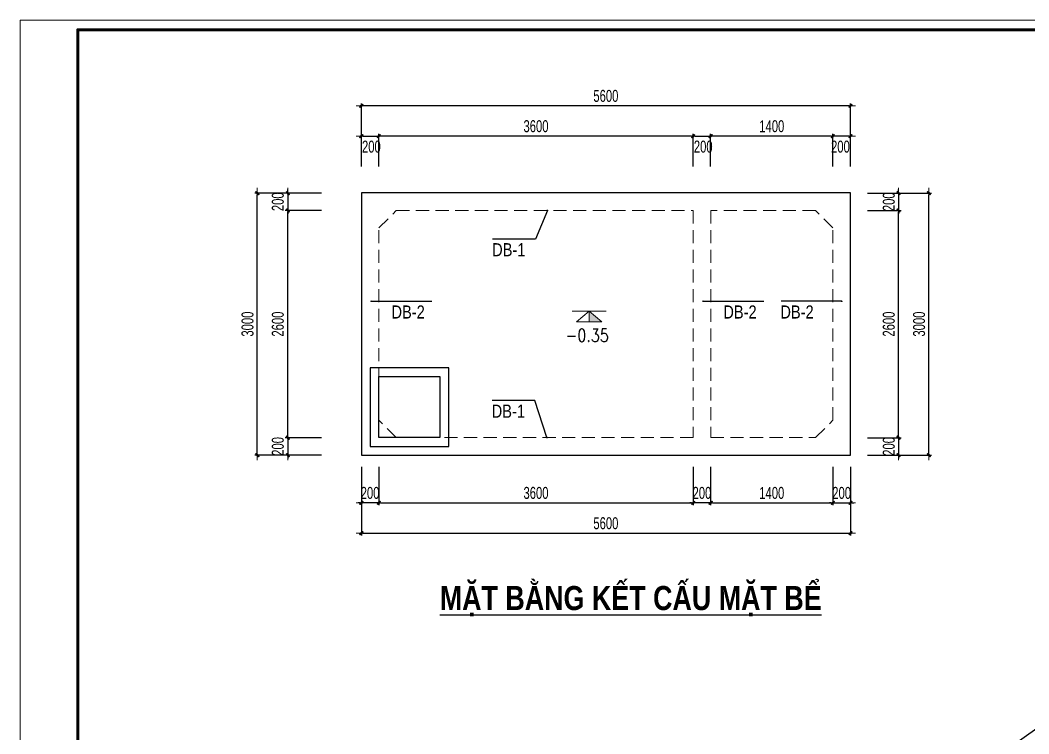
# Model space of a CAD drawing. Header units: millimetres. Extents: x 105214 to 359741, y -482084 to -322745.
# Drawn here: x 244241 to 255791, y -470649 to -462482 of the extents above; entities that cross this region are included whole.
import ezdxf
from ezdxf.enums import TextEntityAlignment as Align

# ---------------------------------------------------------------- set-up
doc = ezdxf.new("R2010")
doc.units = ezdxf.units.MM
doc.header["$LTSCALE"] = 20
doc.header["$MEASUREMENT"] = 0
doc.header["$PDMODE"] = 32
doc.linetypes.add('HIDDEN', pattern=[0.375, 0.25, -0.125])
doc.layers.get('Defpoints').update_dxf_attribs({"color": 1})
doc.layers.add('KCS_Plotter', color=11, linetype='Continuous', plot=False)
doc.layers.add('Khungten_LCDI', color=7, linetype='Continuous')
for name, color, linetype, lineweight in [('LC Dim', 8, 'Continuous', 18), ('LC MANH DUT', 35, 'HIDDEN', 5), ('LC Net thay', 7, 'Continuous', 25), ('LC Text1', 3, 'Continuous', 20), ('LC Text2', 7, 'Continuous', 25)]:
    doc.layers.add(name, color=color, linetype=linetype, lineweight=lineweight)
doc.styles.add('HOATBIF', font='hoatbif.shx', dxfattribs={"width": 0.7})
doc.styles.add('Khungten', font='VHAVAN.TTF', dxfattribs={"width": 0.9, "height": 5000})
doc.styles.add('LC 1', font='VHAVANB.TTF')
doc.styles.add('LC3', font='VHARIALB.TTF', dxfattribs={"width": 0.8})
doc.styles.add('T1', font='Vnsimli.shx', dxfattribs={"width": 0.8})
doc.styles.add('T2', font='VHARIAL.TTF', dxfattribs={"width": 0.8})
doc.styles.add('Title', font='VHBLACK.TTF', dxfattribs={"width": 0.8})
doc.dimstyles.new('MONG', dxfattribs={"dimscale": 50, "dimtxt": 2.5, "dimasz": 0.35, "dimexe": 0.5, "dimexo": 0, "dimgap": 0.8, "dimtad": 1, "dimdec": 0, "dimzin": 0, "dimdsep": 46, "dimtxsty": 'HOATBIF', "dimblk1": 'DOT', "dimblk2": 'DOT', "dimsah": 1, "dimcen": -1, "dimdle": 1, "dimclrd": 256, "dimclre": 256, "dimclrt": 4, "dimadec": 3, "dimazin": 2, "dimtfac": 0.333333, "dimtdec": 0, "dimtix": 1, "dimtmove": 2, "dimatfit": 3, "dimldrblk": 'DOT', "dimfxl": 1, "dimtvp": 0.833333, "dimtolj": 1, "dimtzin": 0, "dimarcsym": 0})

# ---------------------------------------------------------------- blocks, each defined once
blk = doc.blocks.new('TIEUDE1')
at = {"layer": 'LC Text2', "color": 7, "style": 'LC 1'}
blk.add_attdef('TIªU§Ò', text='', height=5, dxfattribs=at).set_placement((0, 0), align=Align.BOTTOM_CENTER)
blk.add_attdef('TL', text='', height=3, dxfattribs=at).set_placement((0, -2), align=Align.TOP_CENTER)
blk = doc.blocks.new('lcdi fix')
at = {"layer": 'Defpoints', "lineweight": 0}
blk.add_lwpolyline([(-1200, -14850), (-1200, 14850), (40800, 14850), (40800, -14850)], close=True, dxfattribs=at)
at = {"layer": 'Khungten_LCDI', "color": 5, "lineweight": 60}
blk.add_lwpolyline([(0, -14650), (0, 14650), (40600, 14650), (40600, -14650)], close=True, dxfattribs=at)
at = {"color": 7, "style": 'Khungten', "width": 0.8}
for tag, p in [('REVISION', (39499, -10746)), ('NGAYHT', (39546, -11609))]:
    blk.add_attdef(tag, text='', height=200, dxfattribs=at).set_placement(p, align=Align.CENTER)
at = {"layer": 'LC Text1', "style": 'Title', "width": 1.485915}
for tag, p, p2 in [('TENBANVE1', (36913, -8886), (40339, -8886)), ('TENBANVE2', (36913, -9562), (40339, -9562))]:
    blk.add_attdef(tag, text='', height=250, dxfattribs=at).set_placement(p, p2, align=Align.FIT)
at = {"layer": 'LC Text1', "style": 'Title', "width": 0.7}
blk.add_attdef('SOBANVE', text='', height=250, dxfattribs=at).set_placement((39562, -13896), align=Align.CENTER)
blk = doc.blocks.new('DOT')
at = {"layer": 'LC Dim'}
blk.add_line((-3, 0), (3, 0), dxfattribs=at)
at = {"layer": 'LC Dim', "color": 4}
blk.add_line((-1, -1), (1, 1), dxfattribs=at)
blk.add_lwpolyline([(0.5, 1), (-1, -0.5), (-0.5, -1), (1, 0.5)], close=True, dxfattribs=at)
blk = doc.blocks.new('*D393')
at = {"layer": 'Defpoints', "color": 0, "ltscale": 2, "transparency": 16777216}
for p in [(253945, -464460), (254648, -464460), (253945, -467460)]:
    blk.add_point(p, dxfattribs=at)
at = {"layer": 'LC Dim', "lineweight": -2, "ltscale": 2, "transparency": 16777216}
for p, q in [((253945, -464460), (254675, -464460)), ((254648, -467440), (254648, -464479)), ((253945, -467460), (254675, -467460))]:
    blk.add_line(p, q, dxfattribs=at)
at = {"layer": 'LC Dim', "lineweight": -2, "ltscale": 2, "transparency": 16777216, "xscale": 19.25, "yscale": 19.25, "zscale": 19.25}
for p, rotation in [((254648, -464460), 90), ((254648, -467460), 270)]:
    blk.add_blockref('DOT', p, dxfattribs=dict(at, rotation=rotation))
at = {"layer": 'LC Dim', "color": 4, "ltscale": 2, "transparency": 16777216, "insert": (254535, -465960), "char_height": 137.5, "attachment_point": 5, "rotation": 90, "style": 'HOATBIF'}
blk.add_mtext('\\A1;3000', dxfattribs=at)
blk = doc.blocks.new('_Dot')
at = {"color": 0, "linetype": 'ByBlock', "lineweight": -2}
blk.add_line((-0.5, 0), (-1, 0), dxfattribs=at)
at = {"color": 0, "linetype": 'ByBlock', "const_width": 0.5}
blk.add_lwpolyline([(-0.25, 0, 1), (0.25, 0, 1)], format="xyb", close=True, dxfattribs=at)
blk = doc.blocks.new('*D394')
at = {"layer": 'Defpoints', "color": 0, "ltscale": 2, "transparency": 16777216}
for p in [(247305, -464660), (247692, -464660), (247692, -467260)]:
    blk.add_point(p, dxfattribs=at)
at = {"layer": 'LC Dim', "lineweight": -2, "ltscale": 2, "transparency": 16777216}
for p, q in [((247692, -464660), (247277, -464660)), ((247305, -467240), (247305, -464679)), ((247692, -467260), (247277, -467260))]:
    blk.add_line(p, q, dxfattribs=at)
at = {"layer": 'LC Dim', "lineweight": -2, "ltscale": 2, "transparency": 16777216, "xscale": 19.25, "yscale": 19.25, "zscale": 19.25}
for p, rotation in [((247305, -464660), 90), ((247305, -467260), 270)]:
    blk.add_blockref('DOT', p, dxfattribs=dict(at, rotation=rotation))
at = {"layer": 'LC Dim', "color": 4, "ltscale": 2, "transparency": 16777216, "insert": (247192, -465960), "char_height": 137.5, "attachment_point": 5, "rotation": 90, "style": 'HOATBIF'}
blk.add_mtext('\\A1;2600', dxfattribs=at)
blk = doc.blocks.new('*D395')
at = {"layer": 'Defpoints', "color": 0, "ltscale": 2, "transparency": 16777216}
for p in [(246957, -464460), (247692, -464460), (247692, -467460)]:
    blk.add_point(p, dxfattribs=at)
at = {"layer": 'LC Dim', "lineweight": -2, "ltscale": 2, "transparency": 16777216}
for p, q in [((247692, -464460), (246930, -464460)), ((246957, -467440), (246957, -464479)), ((247692, -467460), (246930, -467460))]:
    blk.add_line(p, q, dxfattribs=at)
at = {"layer": 'LC Dim', "lineweight": -2, "ltscale": 2, "transparency": 16777216, "xscale": 19.25, "yscale": 19.25, "zscale": 19.25}
for p, rotation in [((246957, -464460), 90), ((246957, -467460), 270)]:
    blk.add_blockref('DOT', p, dxfattribs=dict(at, rotation=rotation))
at = {"layer": 'LC Dim', "color": 4, "ltscale": 2, "transparency": 16777216, "insert": (246845, -465960), "char_height": 137.5, "attachment_point": 5, "rotation": 90, "style": 'HOATBIF'}
blk.add_mtext('\\A1;3000', dxfattribs=at)
blk = doc.blocks.new('*D396')
at = {"layer": 'Defpoints', "color": 0, "ltscale": 2, "transparency": 16777216}
for p in [(248348, -463809), (248348, -464158), (251948, -464158)]:
    blk.add_point(p, dxfattribs=at)
at = {"layer": 'LC Dim', "lineweight": -2, "ltscale": 2, "transparency": 16777216}
for p, q in [((248348, -464158), (248348, -463781)), ((251929, -463809), (248368, -463809)), ((251948, -464158), (251948, -463781))]:
    blk.add_line(p, q, dxfattribs=at)
at = {"layer": 'LC Dim', "lineweight": -2, "ltscale": 2, "transparency": 16777216, "xscale": 19.25, "yscale": 19.25, "zscale": 19.25, "rotation": 180}
blk.add_blockref('DOT', (248348, -463809), dxfattribs=at)
at = {"layer": 'LC Dim', "lineweight": -2, "ltscale": 2, "transparency": 16777216, "xscale": 19.25, "yscale": 19.25, "zscale": 19.25}
blk.add_blockref('DOT', (251948, -463809), dxfattribs=at)
at = {"layer": 'LC Dim', "color": 4, "ltscale": 2, "transparency": 16777216, "insert": (250148, -463696), "char_height": 137.5, "attachment_point": 5, "style": 'HOATBIF'}
blk.add_mtext('\\A1;3600', dxfattribs=at)
blk = doc.blocks.new('*D397')
at = {"layer": 'Defpoints', "color": 0, "ltscale": 2, "transparency": 16777216}
for p in [(252148, -467593), (253548, -467593), (253548, -468006)]:
    blk.add_point(p, dxfattribs=at)
at = {"layer": 'LC Dim', "lineweight": -2, "ltscale": 2, "transparency": 16777216}
for p, q in [((252148, -467593), (252148, -468033)), ((253548, -467593), (253548, -468033)), ((252168, -468006), (253529, -468006))]:
    blk.add_line(p, q, dxfattribs=at)
at = {"layer": 'LC Dim', "lineweight": -2, "ltscale": 2, "transparency": 16777216, "xscale": 19.25, "yscale": 19.25, "zscale": 19.25, "rotation": 180}
blk.add_blockref('DOT', (252148, -468006), dxfattribs=at)
at = {"layer": 'LC Dim', "lineweight": -2, "ltscale": 2, "transparency": 16777216, "xscale": 19.25, "yscale": 19.25, "zscale": 19.25}
blk.add_blockref('DOT', (253548, -468006), dxfattribs=at)
at = {"layer": 'LC Dim', "color": 4, "ltscale": 2, "transparency": 16777216, "insert": (252848, -467893), "char_height": 137.5, "attachment_point": 5, "style": 'HOATBIF'}
blk.add_mtext('\\A1;1400', dxfattribs=at)
blk = doc.blocks.new('*D398')
at = {"layer": 'Defpoints', "color": 0, "ltscale": 2, "transparency": 16777216}
for p in [(248348, -467593), (251948, -467593), (251948, -468006)]:
    blk.add_point(p, dxfattribs=at)
at = {"layer": 'LC Dim', "lineweight": -2, "ltscale": 2, "transparency": 16777216}
for p, q in [((248348, -467593), (248348, -468033)), ((251948, -467593), (251948, -468033)), ((248368, -468006), (251929, -468006))]:
    blk.add_line(p, q, dxfattribs=at)
at = {"layer": 'LC Dim', "lineweight": -2, "ltscale": 2, "transparency": 16777216, "xscale": 19.25, "yscale": 19.25, "zscale": 19.25, "rotation": 180}
blk.add_blockref('DOT', (248348, -468006), dxfattribs=at)
at = {"layer": 'LC Dim', "lineweight": -2, "ltscale": 2, "transparency": 16777216, "xscale": 19.25, "yscale": 19.25, "zscale": 19.25}
blk.add_blockref('DOT', (251948, -468006), dxfattribs=at)
at = {"layer": 'LC Dim', "color": 4, "ltscale": 2, "transparency": 16777216, "insert": (250148, -467893), "char_height": 137.5, "attachment_point": 5, "style": 'HOATBIF'}
blk.add_mtext('\\A1;3600', dxfattribs=at)
blk = doc.blocks.new('*D399')
at = {"layer": 'Defpoints', "color": 0, "ltscale": 2, "transparency": 16777216}
for p in [(251948, -467593), (252148, -467593), (251948, -468006)]:
    blk.add_point(p, dxfattribs=at)
at = {"layer": 'LC Dim', "lineweight": -2, "ltscale": 2, "transparency": 16777216}
for p, q in [((251948, -467593), (251948, -468033)), ((252148, -467593), (252148, -468033)), ((251929, -468006), (251910, -468006)), ((252148, -468006), (251948, -468006)), ((252168, -468006), (252187, -468006))]:
    blk.add_line(p, q, dxfattribs=at)
at = {"layer": 'LC Dim', "lineweight": -2, "ltscale": 2, "transparency": 16777216, "xscale": 19.25, "yscale": 19.25, "zscale": 19.25}
blk.add_blockref('DOT', (251948, -468006), dxfattribs=at)
at = {"layer": 'LC Dim', "lineweight": -2, "ltscale": 2, "transparency": 16777216, "xscale": 19.25, "yscale": 19.25, "zscale": 19.25, "rotation": 180}
blk.add_blockref('DOT', (252148, -468006), dxfattribs=at)
at = {"layer": 'LC Dim', "color": 4, "ltscale": 2, "transparency": 16777216, "insert": (252048, -467893), "char_height": 137.5, "attachment_point": 5, "style": 'HOATBIF'}
blk.add_mtext('\\A1;200', dxfattribs=at)
blk = doc.blocks.new('*D400')
at = {"layer": 'Defpoints', "color": 0, "ltscale": 2, "transparency": 16777216}
for p in [(253945, -464660), (254300, -464660), (253945, -467260)]:
    blk.add_point(p, dxfattribs=at)
at = {"layer": 'LC Dim', "lineweight": -2, "ltscale": 2, "transparency": 16777216}
for p, q in [((253945, -464660), (254328, -464660)), ((254300, -467240), (254300, -464679)), ((253945, -467260), (254328, -467260))]:
    blk.add_line(p, q, dxfattribs=at)
at = {"layer": 'LC Dim', "lineweight": -2, "ltscale": 2, "transparency": 16777216, "xscale": 19.25, "yscale": 19.25, "zscale": 19.25}
for p, rotation in [((254300, -464660), 90), ((254300, -467260), 270)]:
    blk.add_blockref('DOT', p, dxfattribs=dict(at, rotation=rotation))
at = {"layer": 'LC Dim', "color": 4, "ltscale": 2, "transparency": 16777216, "insert": (254188, -465960), "char_height": 137.5, "attachment_point": 5, "rotation": 90, "style": 'HOATBIF'}
blk.add_mtext('\\A1;2600', dxfattribs=at)
blk = doc.blocks.new('*D401')
at = {"layer": 'Defpoints', "color": 0, "ltscale": 2, "transparency": 16777216}
for p in [(253548, -463809), (253548, -464158), (253748, -464158)]:
    blk.add_point(p, dxfattribs=at)
at = {"layer": 'LC Dim', "lineweight": -2, "ltscale": 2, "transparency": 16777216}
for p, q in [((253548, -464158), (253548, -463781)), ((253729, -463809), (253568, -463809)), ((253748, -464158), (253748, -463781))]:
    blk.add_line(p, q, dxfattribs=at)
at = {"layer": 'LC Dim', "lineweight": -2, "ltscale": 2, "transparency": 16777216, "xscale": 19.25, "yscale": 19.25, "zscale": 19.25, "rotation": 180}
blk.add_blockref('DOT', (253548, -463809), dxfattribs=at)
at = {"layer": 'LC Dim', "lineweight": -2, "ltscale": 2, "transparency": 16777216, "xscale": 19.25, "yscale": 19.25, "zscale": 19.25}
blk.add_blockref('DOT', (253748, -463809), dxfattribs=at)
at = {"layer": 'LC Dim', "color": 4, "ltscale": 2, "transparency": 16777216, "insert": (253634, -463930), "char_height": 137.5, "attachment_point": 5, "style": 'HOATBIF'}
blk.add_mtext('\\A1;200', dxfattribs=at)
blk = doc.blocks.new('*D402')
at = {"layer": 'Defpoints', "color": 0, "ltscale": 2, "transparency": 16777216}
for p in [(248148, -467593), (253748, -467593), (253748, -468353)]:
    blk.add_point(p, dxfattribs=at)
at = {"layer": 'LC Dim', "lineweight": -2, "ltscale": 2, "transparency": 16777216}
for p, q in [((248148, -467593), (248148, -468381)), ((253748, -467593), (253748, -468381)), ((248168, -468353), (253729, -468353))]:
    blk.add_line(p, q, dxfattribs=at)
at = {"layer": 'LC Dim', "lineweight": -2, "ltscale": 2, "transparency": 16777216, "xscale": 19.25, "yscale": 19.25, "zscale": 19.25, "rotation": 180}
blk.add_blockref('DOT', (248148, -468353), dxfattribs=at)
at = {"layer": 'LC Dim', "lineweight": -2, "ltscale": 2, "transparency": 16777216, "xscale": 19.25, "yscale": 19.25, "zscale": 19.25}
blk.add_blockref('DOT', (253748, -468353), dxfattribs=at)
at = {"layer": 'LC Dim', "color": 4, "ltscale": 2, "transparency": 16777216, "insert": (250948, -468240), "char_height": 137.5, "attachment_point": 5, "style": 'HOATBIF'}
blk.add_mtext('\\A1;5600', dxfattribs=at)
blk = doc.blocks.new('*D403')
at = {"layer": 'Defpoints', "color": 0, "ltscale": 2, "transparency": 16777216}
for p in [(248348, -463809), (248148, -464158), (248348, -464158)]:
    blk.add_point(p, dxfattribs=at)
at = {"layer": 'LC Dim', "lineweight": -2, "ltscale": 2, "transparency": 16777216}
for p, q in [((248148, -464158), (248148, -463781)), ((248168, -463809), (248329, -463809)), ((248348, -464158), (248348, -463781))]:
    blk.add_line(p, q, dxfattribs=at)
at = {"layer": 'LC Dim', "lineweight": -2, "ltscale": 2, "transparency": 16777216, "xscale": 19.25, "yscale": 19.25, "zscale": 19.25, "rotation": 180}
blk.add_blockref('DOT', (248148, -463809), dxfattribs=at)
at = {"layer": 'LC Dim', "lineweight": -2, "ltscale": 2, "transparency": 16777216, "xscale": 19.25, "yscale": 19.25, "zscale": 19.25}
blk.add_blockref('DOT', (248348, -463809), dxfattribs=at)
at = {"layer": 'LC Dim', "color": 4, "ltscale": 2, "transparency": 16777216, "insert": (248263, -463930), "char_height": 137.5, "attachment_point": 5, "style": 'HOATBIF'}
blk.add_mtext('\\A1;200', dxfattribs=at)
blk = doc.blocks.new('*D404')
at = {"layer": 'Defpoints', "color": 0, "ltscale": 2, "transparency": 16777216}
for p in [(248148, -463461), (248148, -464158), (253748, -464158)]:
    blk.add_point(p, dxfattribs=at)
at = {"layer": 'LC Dim', "lineweight": -2, "ltscale": 2, "transparency": 16777216}
for p, q in [((248148, -464158), (248148, -463434)), ((253729, -463461), (248168, -463461)), ((253748, -464158), (253748, -463434))]:
    blk.add_line(p, q, dxfattribs=at)
at = {"layer": 'LC Dim', "lineweight": -2, "ltscale": 2, "transparency": 16777216, "xscale": 19.25, "yscale": 19.25, "zscale": 19.25, "rotation": 180}
blk.add_blockref('DOT', (248148, -463461), dxfattribs=at)
at = {"layer": 'LC Dim', "lineweight": -2, "ltscale": 2, "transparency": 16777216, "xscale": 19.25, "yscale": 19.25, "zscale": 19.25}
blk.add_blockref('DOT', (253748, -463461), dxfattribs=at)
at = {"layer": 'LC Dim', "color": 4, "ltscale": 2, "transparency": 16777216, "insert": (250948, -463349), "char_height": 137.5, "attachment_point": 5, "style": 'HOATBIF'}
blk.add_mtext('\\A1;5600', dxfattribs=at)
blk = doc.blocks.new('*D405')
at = {"layer": 'Defpoints', "color": 0, "ltscale": 2, "transparency": 16777216}
for p in [(252148, -463809), (252148, -464158), (253548, -464158)]:
    blk.add_point(p, dxfattribs=at)
at = {"layer": 'LC Dim', "lineweight": -2, "ltscale": 2, "transparency": 16777216}
for p, q in [((252148, -464158), (252148, -463781)), ((253529, -463809), (252168, -463809)), ((253548, -464158), (253548, -463781))]:
    blk.add_line(p, q, dxfattribs=at)
at = {"layer": 'LC Dim', "lineweight": -2, "ltscale": 2, "transparency": 16777216, "xscale": 19.25, "yscale": 19.25, "zscale": 19.25, "rotation": 180}
blk.add_blockref('DOT', (252148, -463809), dxfattribs=at)
at = {"layer": 'LC Dim', "lineweight": -2, "ltscale": 2, "transparency": 16777216, "xscale": 19.25, "yscale": 19.25, "zscale": 19.25}
blk.add_blockref('DOT', (253548, -463809), dxfattribs=at)
at = {"layer": 'LC Dim', "color": 4, "ltscale": 2, "transparency": 16777216, "insert": (252848, -463696), "char_height": 137.5, "attachment_point": 5, "style": 'HOATBIF'}
blk.add_mtext('\\A1;1400', dxfattribs=at)
blk = doc.blocks.new('*D406')
at = {"layer": 'Defpoints', "color": 0, "ltscale": 2, "transparency": 16777216}
for p in [(252148, -463809), (251948, -464158), (252148, -464158)]:
    blk.add_point(p, dxfattribs=at)
at = {"layer": 'LC Dim', "lineweight": -2, "ltscale": 2, "transparency": 16777216}
for p, q in [((251948, -464158), (251948, -463781)), ((251968, -463809), (252129, -463809)), ((252148, -464158), (252148, -463781))]:
    blk.add_line(p, q, dxfattribs=at)
at = {"layer": 'LC Dim', "lineweight": -2, "ltscale": 2, "transparency": 16777216, "xscale": 19.25, "yscale": 19.25, "zscale": 19.25, "rotation": 180}
blk.add_blockref('DOT', (251948, -463809), dxfattribs=at)
at = {"layer": 'LC Dim', "lineweight": -2, "ltscale": 2, "transparency": 16777216, "xscale": 19.25, "yscale": 19.25, "zscale": 19.25}
blk.add_blockref('DOT', (252148, -463809), dxfattribs=at)
at = {"layer": 'LC Dim', "color": 4, "ltscale": 2, "transparency": 16777216, "insert": (252063, -463930), "char_height": 137.5, "attachment_point": 5, "style": 'HOATBIF'}
blk.add_mtext('\\A1;200', dxfattribs=at)
blk = doc.blocks.new('Caodo1')
at = {"layer": 'LC Text1'}
blk.add_hatch(color=256, dxfattribs=at).paths.add_polyline_path([(0, 200), (0, 0), (243, 200)])
for p, q in [((0, 0), (0, 200)), ((324, 0), (-324, 0))]:
    blk.add_line(p, q, dxfattribs=at)
blk.add_lwpolyline([(-243, 200), (243, 200), (0, 0), (0, 0)], close=True, dxfattribs=at)
at = {"layer": 'LC Text1', "style": 'T1', "width": 0.8}
blk.add_attdef('%%P0,00', text='', height=250, dxfattribs=at).set_placement((-39, 460), align=Align.MIDDLE_CENTER)
blk = doc.blocks.new('*D421')
at = {"layer": 'Defpoints', "color": 0, "ltscale": 2, "transparency": 16777216}
for p in [(253945, -464460), (253945, -464660), (254300, -464660)]:
    blk.add_point(p, dxfattribs=at)
at = {"layer": 'LC Dim', "lineweight": -2, "ltscale": 2, "transparency": 16777216}
for p, q in [((254300, -464440), (254300, -464421)), ((253945, -464460), (254328, -464460)), ((254300, -464460), (254300, -464660)), ((253945, -464660), (254328, -464660)), ((254300, -464679), (254300, -464698))]:
    blk.add_line(p, q, dxfattribs=at)
at = {"layer": 'LC Dim', "lineweight": -2, "ltscale": 2, "transparency": 16777216, "xscale": 19.25, "yscale": 19.25, "zscale": 19.25}
for p, rotation in [((254300, -464460), 270), ((254300, -464660), 90)]:
    blk.add_blockref('DOT', p, dxfattribs=dict(at, rotation=rotation))
at = {"layer": 'LC Dim', "color": 4, "ltscale": 2, "transparency": 16777216, "insert": (254188, -464560), "char_height": 137.5, "attachment_point": 5, "rotation": 90, "style": 'HOATBIF'}
blk.add_mtext('\\A1;200', dxfattribs=at)
blk = doc.blocks.new('*D422')
at = {"layer": 'Defpoints', "color": 0, "ltscale": 2, "transparency": 16777216}
for p in [(253945, -467260), (253945, -467460), (254300, -467460)]:
    blk.add_point(p, dxfattribs=at)
at = {"layer": 'LC Dim', "lineweight": -2, "ltscale": 2, "transparency": 16777216}
for p, q in [((253945, -467260), (254328, -467260)), ((254300, -467240), (254300, -467221)), ((254300, -467260), (254300, -467460)), ((253945, -467460), (254328, -467460)), ((254300, -467479), (254300, -467498))]:
    blk.add_line(p, q, dxfattribs=at)
at = {"layer": 'LC Dim', "lineweight": -2, "ltscale": 2, "transparency": 16777216, "xscale": 19.25, "yscale": 19.25, "zscale": 19.25}
for p, rotation in [((254300, -467260), 270), ((254300, -467460), 90)]:
    blk.add_blockref('DOT', p, dxfattribs=dict(at, rotation=rotation))
at = {"layer": 'LC Dim', "color": 4, "ltscale": 2, "transparency": 16777216, "insert": (254188, -467360), "char_height": 137.5, "attachment_point": 5, "rotation": 90, "style": 'HOATBIF'}
blk.add_mtext('\\A1;200', dxfattribs=at)
blk = doc.blocks.new('*D423')
at = {"layer": 'Defpoints', "color": 0, "ltscale": 2, "transparency": 16777216}
for p in [(253548, -467593), (253748, -467593), (253748, -468006)]:
    blk.add_point(p, dxfattribs=at)
at = {"layer": 'LC Dim', "lineweight": -2, "ltscale": 2, "transparency": 16777216}
for p, q in [((253548, -467593), (253548, -468033)), ((253748, -467593), (253748, -468033)), ((253529, -468006), (253510, -468006)), ((253548, -468006), (253748, -468006)), ((253768, -468006), (253787, -468006))]:
    blk.add_line(p, q, dxfattribs=at)
at = {"layer": 'LC Dim', "lineweight": -2, "ltscale": 2, "transparency": 16777216, "xscale": 19.25, "yscale": 19.25, "zscale": 19.25}
blk.add_blockref('DOT', (253548, -468006), dxfattribs=at)
at = {"layer": 'LC Dim', "lineweight": -2, "ltscale": 2, "transparency": 16777216, "xscale": 19.25, "yscale": 19.25, "zscale": 19.25, "rotation": 180}
blk.add_blockref('DOT', (253748, -468006), dxfattribs=at)
at = {"layer": 'LC Dim', "color": 4, "ltscale": 2, "transparency": 16777216, "insert": (253648, -467893), "char_height": 137.5, "attachment_point": 5, "style": 'HOATBIF'}
blk.add_mtext('\\A1;200', dxfattribs=at)
blk = doc.blocks.new('*D424')
at = {"layer": 'Defpoints', "color": 0, "ltscale": 2, "transparency": 16777216}
for p in [(248148, -467593), (248348, -467593), (248148, -468006)]:
    blk.add_point(p, dxfattribs=at)
at = {"layer": 'LC Dim', "lineweight": -2, "ltscale": 2, "transparency": 16777216}
for p, q in [((248148, -467593), (248148, -468033)), ((248348, -467593), (248348, -468033)), ((248129, -468006), (248110, -468006)), ((248348, -468006), (248148, -468006)), ((248368, -468006), (248387, -468006))]:
    blk.add_line(p, q, dxfattribs=at)
at = {"layer": 'LC Dim', "lineweight": -2, "ltscale": 2, "transparency": 16777216, "xscale": 19.25, "yscale": 19.25, "zscale": 19.25}
blk.add_blockref('DOT', (248148, -468006), dxfattribs=at)
at = {"layer": 'LC Dim', "lineweight": -2, "ltscale": 2, "transparency": 16777216, "xscale": 19.25, "yscale": 19.25, "zscale": 19.25, "rotation": 180}
blk.add_blockref('DOT', (248348, -468006), dxfattribs=at)
at = {"layer": 'LC Dim', "color": 4, "ltscale": 2, "transparency": 16777216, "insert": (248248, -467893), "char_height": 137.5, "attachment_point": 5, "style": 'HOATBIF'}
blk.add_mtext('\\A1;200', dxfattribs=at)
blk = doc.blocks.new('*D425')
at = {"layer": 'Defpoints', "color": 0, "ltscale": 2, "transparency": 16777216}
for p in [(247692, -467260), (247305, -467460), (247692, -467460)]:
    blk.add_point(p, dxfattribs=at)
at = {"layer": 'LC Dim', "lineweight": -2, "ltscale": 2, "transparency": 16777216}
for p, q in [((247692, -467260), (247277, -467260)), ((247305, -467240), (247305, -467221)), ((247305, -467260), (247305, -467460)), ((247692, -467460), (247277, -467460)), ((247305, -467479), (247305, -467498))]:
    blk.add_line(p, q, dxfattribs=at)
at = {"layer": 'LC Dim', "lineweight": -2, "ltscale": 2, "transparency": 16777216, "xscale": 19.25, "yscale": 19.25, "zscale": 19.25}
for p, rotation in [((247305, -467260), 270), ((247305, -467460), 90)]:
    blk.add_blockref('DOT', p, dxfattribs=dict(at, rotation=rotation))
at = {"layer": 'LC Dim', "color": 4, "ltscale": 2, "transparency": 16777216, "insert": (247192, -467360), "char_height": 137.5, "attachment_point": 5, "rotation": 90, "style": 'HOATBIF'}
blk.add_mtext('\\A1;200', dxfattribs=at)
blk = doc.blocks.new('*D426')
at = {"layer": 'Defpoints', "color": 0, "ltscale": 2, "transparency": 16777216}
for p in [(247692, -464460), (247305, -464660), (247692, -464660)]:
    blk.add_point(p, dxfattribs=at)
at = {"layer": 'LC Dim', "lineweight": -2, "ltscale": 2, "transparency": 16777216}
for p, q in [((247305, -464440), (247305, -464421)), ((247692, -464460), (247277, -464460)), ((247305, -464460), (247305, -464660)), ((247692, -464660), (247277, -464660)), ((247305, -464679), (247305, -464698))]:
    blk.add_line(p, q, dxfattribs=at)
at = {"layer": 'LC Dim', "lineweight": -2, "ltscale": 2, "transparency": 16777216, "xscale": 19.25, "yscale": 19.25, "zscale": 19.25}
for p, rotation in [((247305, -464460), 270), ((247305, -464660), 90)]:
    blk.add_blockref('DOT', p, dxfattribs=dict(at, rotation=rotation))
at = {"layer": 'LC Dim', "color": 4, "ltscale": 2, "transparency": 16777216, "insert": (247192, -464560), "char_height": 137.5, "attachment_point": 5, "rotation": 90, "style": 'HOATBIF'}
blk.add_mtext('\\A1;200', dxfattribs=at)

msp = doc.modelspace()

# ---------------------------------------------------------------- linework, layer by layer
at = {"layer": 'KCS_Plotter', "ltscale": 2}
msp.add_line((244241.3, -478816.8), (267341.3, -462481.8), dxfattribs=at)
at = {"layer": 'LC MANH DUT', "ltscale": 30}
for p, q in [((248348.4, -464859.6), (248548.4, -464659.6)), ((248548.4, -464659.6), (251948.4, -464659.6)), ((251948.4, -464659.6), (251948.4, -467259.6)), ((248348.4, -467059.6), (248348.4, -464859.6)), ((248548.4, -467259.6), (248348.4, -467059.6)), ((251948.4, -467259.6), (248548.4, -467259.6))]:
    msp.add_line(p, q, dxfattribs=at)
msp.add_lwpolyline([(253348.4, -467259.6), (253548.4, -467059.6), (253548.4, -464859.6), (253348.4, -464659.6), (252148.4, -464659.6), (252148.4, -467259.6)], close=True, dxfattribs=at)
at = {"layer": 'LC Net thay'}
msp.add_lwpolyline([(248148.4, -464459.6), (248148.4, -467459.6), (253748.4, -467459.6), (253748.4, -464459.6), (252148.4, -464459.6), (252148.4, -464459.6)], close=True, dxfattribs=at)
at = {"layer": 'LC Net thay', "linetype": 'Continuous', "ltscale": 10}
for points in [[(248248.4, -466459.6), (248248.4, -467359.6), (249148.4, -467359.6), (249148.4, -466459.6)], [(249048.4, -466559.6), (249048.4, -467259.6), (248348.4, -467259.6), (248348.4, -466559.6)]]:
    msp.add_lwpolyline(points, close=True, dxfattribs=at)

# ---------------------------------------------------------------- block references
at = {"layer": 'LC Net thay', "xscale": 0.55, "yscale": 0.55, "zscale": 0.55}
msp.add_blockref('lcdi fix', (244901.3, -470649.3), dxfattribs=at)
at = {"layer": 'LC Text1'}
ref = msp.add_blockref('Caodo1', (250757.9, -465813.1), dxfattribs=dict(at, xscale=-0.6, yscale=0.6, zscale=0.6, rotation=180))
ref.add_attrib('%%P0,00', '-0.35', dxfattribs={"layer": 'LC Text2', "color": 4, "height": 150, "style": 'T1', "width": 0.8}).set_placement((250734.5, -466088.8), align=Align.MIDDLE_CENTER)
at = {"layer": 'LC Text2'}
ref = msp.add_blockref('TIEUDE1', (251238.8, -469315.3), dxfattribs=dict(at, xscale=-55.88, yscale=55.88, zscale=55.88))
ref.add_attrib('TIªU§Ò', '%%UmÆt b»ng kÕt cÊu mÆt BÓ', dxfattribs={"color": 7, "height": 275.176, "style": 'LC3', "width": 0.8}).set_placement((251232.3, -469315.3), align=Align.BOTTOM_CENTER)

# ---------------------------------------------------------------- texts
at = {"layer": 'LC Text2', "style": 'T2', "width": 0.8}
for s, p in [('DB-1', (249645.2, -465183.8)), ('DB-2', (248492.8, -465896.4)), ('DB-2', (252292.8, -465896.4)), ('DB-2', (252946, -465896.4)), ('DB-1', (249640.2, -467031.8))]:
    msp.add_text(s, height=150, dxfattribs=at).set_placement(p)

# ---------------------------------------------------------------- dimensions: what is measured, and where the dimension line sits
at = {"layer": 'LC Dim', "ltscale": 2}
for base, p1, p2, picture, middle in [((248148.4, -463461.4), (253748.4, -464158.3), (248148.4, -464158.3), '*D404', (250948.4, -463348.7)), ((248348.4, -463808.9), (251948.4, -464158.3), (248348.4, -464158.3), '*D396', (250148.4, -463696.2)), ((252148.4, -463808.9), (253548.4, -464158.3), (252148.4, -464158.3), '*D405', (252848.4, -463696.2))]:
    dim = msp.add_linear_dim(base=base, p1=p1, p2=p2, dimstyle='MONG', override={"dimscale": 55}, dxfattribs=at)
    dim.commit()
    dim.dimension.update_dxf_attribs({"geometry": picture, "text_midpoint": middle})
for base, p1, p2, picture, middle in [((248348.4, -463808.9), (248148.4, -464158.3), (248348.4, -464158.3), '*D403', (248263.3, -463929.6)), ((252148.4, -463808.9), (251948.4, -464158.3), (252148.4, -464158.3), '*D406', (252063.3, -463929.6))]:
    dim = msp.add_linear_dim(base=base, p1=p1, p2=p2, angle=180, dimstyle='MONG', override={"dimscale": 55}, dxfattribs=at)
    dim.commit()
    dim.dimension.update_dxf_attribs({"geometry": picture, "text_midpoint": middle, "dimtype": 160})
dim = msp.add_linear_dim(base=(253548.4, -463808.9), p1=(253748.4, -464158.3), p2=(253548.4, -464158.3), dimstyle='MONG', override={"dimscale": 55}, dxfattribs=at)
dim.commit()
dim.dimension.update_dxf_attribs({"geometry": '*D401', "text_midpoint": (253633.6, -463929.6), "dimtype": 160})
for base, p1, p2, angle, picture, middle in [((246957.5, -464459.6), (247692.4, -467459.6), (247692.4, -464459.6), 270, '*D395', (246844.7, -465959.6)), ((247305, -464659.6), (247692.4, -464459.6), (247692.4, -464659.6), 270, '*D426', (247192.2, -464559.6)), ((254647.8, -464459.6), (253944.7, -467459.6), (253944.7, -464459.6), 270, '*D393', (254535, -465959.6)), ((254300.3, -464659.6), (253944.7, -464459.6), (253944.7, -464659.6), 270, '*D421', (254187.5, -464559.6)), ((247305, -464659.6), (247692.4, -467259.6), (247692.4, -464659.6), 270, '*D394', (247192.2, -465959.6)), ((254300.3, -464659.6), (253944.7, -467259.6), (253944.7, -464659.6), 270, '*D400', (254187.5, -465959.6)), ((247305, -467459.6), (247692.4, -467259.6), (247692.4, -467459.6), 270, '*D425', (247192.2, -467359.6)), ((254300.3, -467459.6), (253944.7, -467259.6), (253944.7, -467459.6), 270, '*D422', (254187.5, -467359.6)), ((253748.4, -468353), (248148.4, -467593.4), (253748.4, -467593.4), 180, '*D402', (250948.4, -468240.3)), ((248148.4, -468005.5), (248348.4, -467593.4), (248148.4, -467593.4), 180, '*D424', (248248.4, -467892.8)), ((251948.4, -468005.5), (248348.4, -467593.4), (251948.4, -467593.4), 180, '*D398', (250148.4, -467892.8)), ((251948.4, -468005.5), (252148.4, -467593.4), (251948.4, -467593.4), 180, '*D399', (252048.4, -467892.8)), ((253548.4, -468005.5), (252148.4, -467593.4), (253548.4, -467593.4), 180, '*D397', (252848.4, -467892.8)), ((253748.4, -468005.5), (253548.4, -467593.4), (253748.4, -467593.4), 180, '*D423', (253648.4, -467892.8))]:
    dim = msp.add_linear_dim(base=base, p1=p1, p2=p2, angle=angle, dimstyle='MONG', override={"dimscale": 55}, dxfattribs=at)
    dim.commit()
    dim.dimension.update_dxf_attribs({"geometry": picture, "text_midpoint": middle})

# ---------------------------------------------------------------- leaders
for points in [[(250278.3, -464659.6), (250141.3, -464986.7), (249650.6, -464986.7)], [(248260.8, -465699.3), (248955.1, -465699.3)], [(252060.8, -465699.3), (252755.1, -465699.3)], [(253649, -465699.3), (252954.7, -465699.3)], [(250273.3, -467259.6), (250136.3, -466834.7), (249645.6, -466834.7)]]:
    msp.add_leader(points, dimstyle='MONG', override={"dimscale": 55.6}, dxfattribs=at)

doc.saveas('drawing.dxf')
